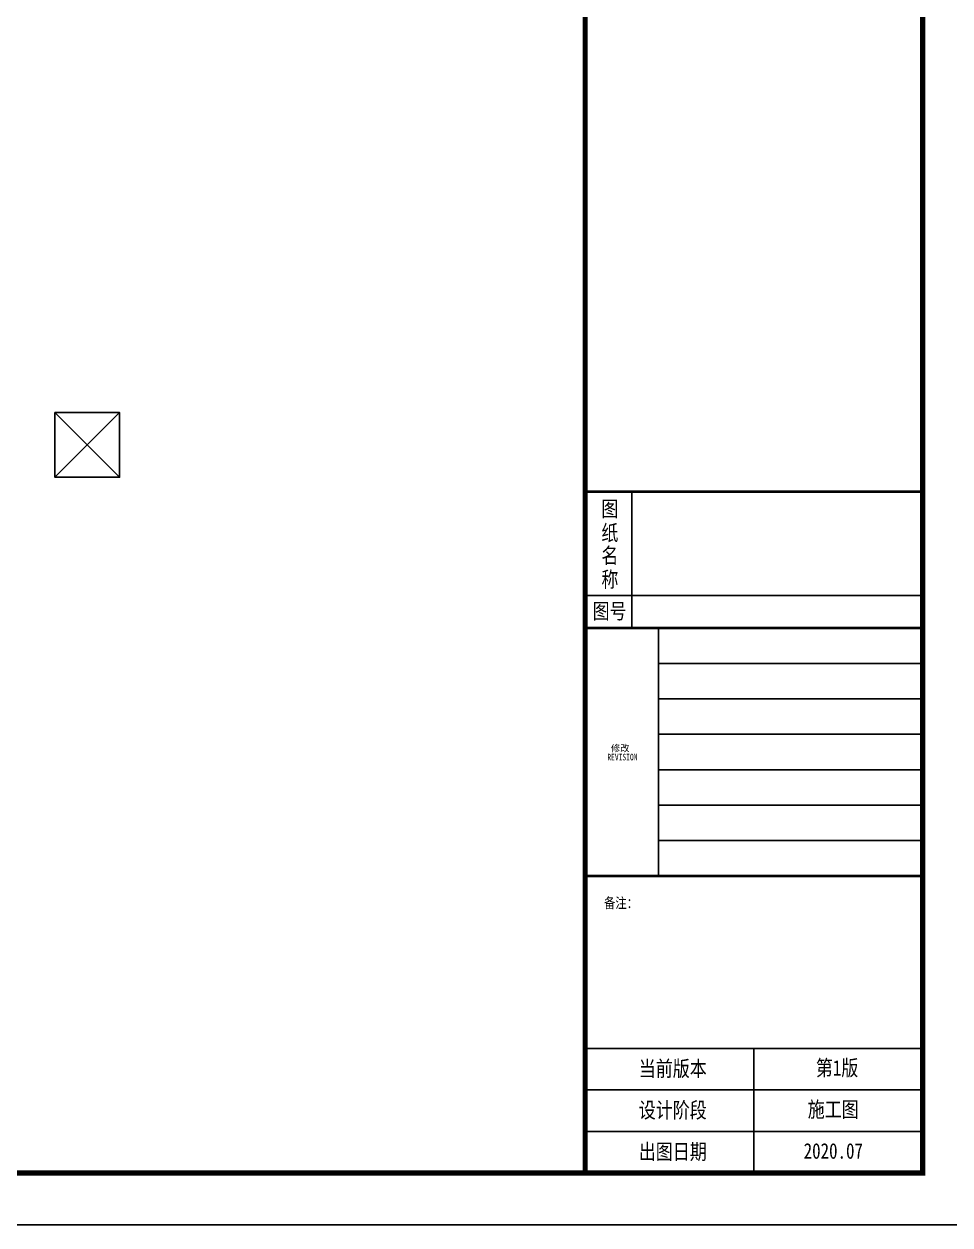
# Model space of a CAD drawing. Header units: millimetres. Extents: x -807114 to -50119, y -468455 to -61603.
# Drawn here: x -310854 to -299412, y -237099 to -222253 of the extents above; entities that cross this region are included whole.
import ezdxf
from ezdxf.enums import TextEntityAlignment as Align

# ---------------------------------------------------------------- set-up
doc = ezdxf.new("R2010")
doc.units = ezdxf.units.MM
doc.header["$LTSCALE"] = 1000
for name, color, linetype in [('FF-文本文字', 50, 'Continuous'), ('PUB_TEXT', 3, 'Continuous'), ('PUB_TITLE', 4, 'Continuous')]:
    doc.layers.add(name, color=color, linetype=linetype)
doc.styles.add('ZDBOX', font='simsun.ttc', dxfattribs={"width": 0.7})
doc.styles.add('宋体', font='simsun.ttc', dxfattribs={"width": 0.8})

msp = doc.modelspace()

# ---------------------------------------------------------------- linework, layer by layer
at = {"color": 251}
for p, q in [((-309672, -227056), (-310471.5, -227855.5)), ((-310471.5, -227056), (-309672, -227855.5))]:
    msp.add_line(p, q, dxfattribs=at)
for p, q in [((-303342.9, -229718.3), (-303342.9, -228033.6)), ((-303920.5, -229317.2), (-299749, -229317.2))]:
    msp.add_line(p, q)
at = {"const_width": 32.1}
for points in [[(-303920.5, -228033.6), (-299749, -228033.6)], [(-303920.5, -229718.3), (-299749, -229718.3)], [(-303920.5, -232784.7), (-299749, -232784.7)]]:
    msp.add_lwpolyline(points, dxfattribs=at)
at = {"layer": 'FF-文本文字'}
msp.add_lwpolyline([(-310471.5, -227056), (-309672, -227056), (-309672, -227855.5), (-310471.5, -227855.5)], close=True, dxfattribs=at)
at = {"layer": 'PUB_TITLE'}
for p, q in [((-303920.5, -234916.7), (-299749, -234916.7)), ((-301834.7, -236456.9), (-301834.7, -234916.7)), ((-303920.5, -235430.1), (-299749, -235430.1)), ((-303920.5, -235943.5), (-299749, -235943.5))]:
    msp.add_line(p, q, dxfattribs=at)
for points in [[(-337228.6, -237098.7), (-299107.2, -237098.7), (-299107.2, -210144.2), (-337228.6, -210144.2)], [(-335822.2, -236456.9), (-299749, -236456.9), (-299749, -210786), (-335822.2, -210786)]]:
    msp.add_lwpolyline(points, close=True, dxfattribs=at)
at = {"layer": 'PUB_TITLE', "const_width": 64.2}
msp.add_lwpolyline([(-335822.2, -236456.9), (-299749, -236456.9), (-299749, -210786), (-335822.2, -210786)], close=True, dxfattribs=at)
msp.add_lwpolyline([(-303920.5, -236456.9), (-303920.5, -210786)], dxfattribs=at)
at = {"layer": 'PUB_TITLE'}
msp.add_lwpolyline([(-303920.5, -232784.7), (-299749, -232784.7)], dxfattribs=at)
for points in [[(-303012.9, -229718.3), (-303012.9, -229718.3), (-303012.9, -232765.4), (-303012.9, -232765.4)], [(-303012.9, -230156.3), (-303012.9, -230156.3), (-300581.8, -230156.3), (-299749, -230156.3)], [(-303012.9, -230594.4), (-303012.9, -230594.4), (-300581.8, -230594.4), (-299749, -230594.4)], [(-303012.9, -231032.5), (-303012.9, -231032.5), (-300581.8, -231032.5), (-299749, -231032.5)], [(-303012.9, -231470.5), (-303012.9, -231470.5), (-300581.8, -231470.5), (-299749, -231470.5)], [(-303012.9, -231908.6), (-303012.9, -231908.6), (-300581.8, -231908.6), (-299749, -231908.6)], [(-303012.9, -232346.6), (-303012.9, -232346.6), (-300581.8, -232346.6), (-299749, -232346.6)]]:
    msp.add_open_spline(points, degree=3, dxfattribs=at)

# ---------------------------------------------------------------- texts
at = {"style": 'ZDBOX', "width": 0.8}
for s, height, p in [('图', 192.5, (-303614.4, -228248.3)), ('纸', 192.5, (-303614.4, -228538.8)), ('名', 192.5, (-303614.4, -228819.4)), ('称', 192.5, (-303614.4, -229114.5)), ('图号', 192.53, (-303618.3, -229511.6)), ('备注：', 128.35, (-303477.2, -233115.3))]:
    msp.add_text(s, height=height, dxfattribs=at).set_placement(p, align=Align.MIDDLE)
for s, p in [('当前版本', (-303257.9, -235261.4)), ('第1版', (-301069.4, -235252.6)), ('设计阶段', (-303257.9, -235774.8)), ('施工图', (-301169.9, -235766)), ('出图日期', (-303257.9, -236288.3)), ('2020.07', (-301220.2, -236279.5))]:
    msp.add_text(s, height=192.53, dxfattribs=at).set_placement(p)
at = {"layer": 'PUB_TEXT', "color": 8, "style": '宋体', "width": 0.7}
msp.add_text('REVISION', height=81.59, dxfattribs=at).set_placement((-303645.9, -231380), align=Align.BOTTOM_LEFT)
at = {"layer": 'PUB_TEXT', "color": 8, "style": '宋体'}
msp.add_text('修改', height=81.59, dxfattribs=at).set_placement((-303601.4, -231246.2))

doc.saveas('drawing.dxf')
